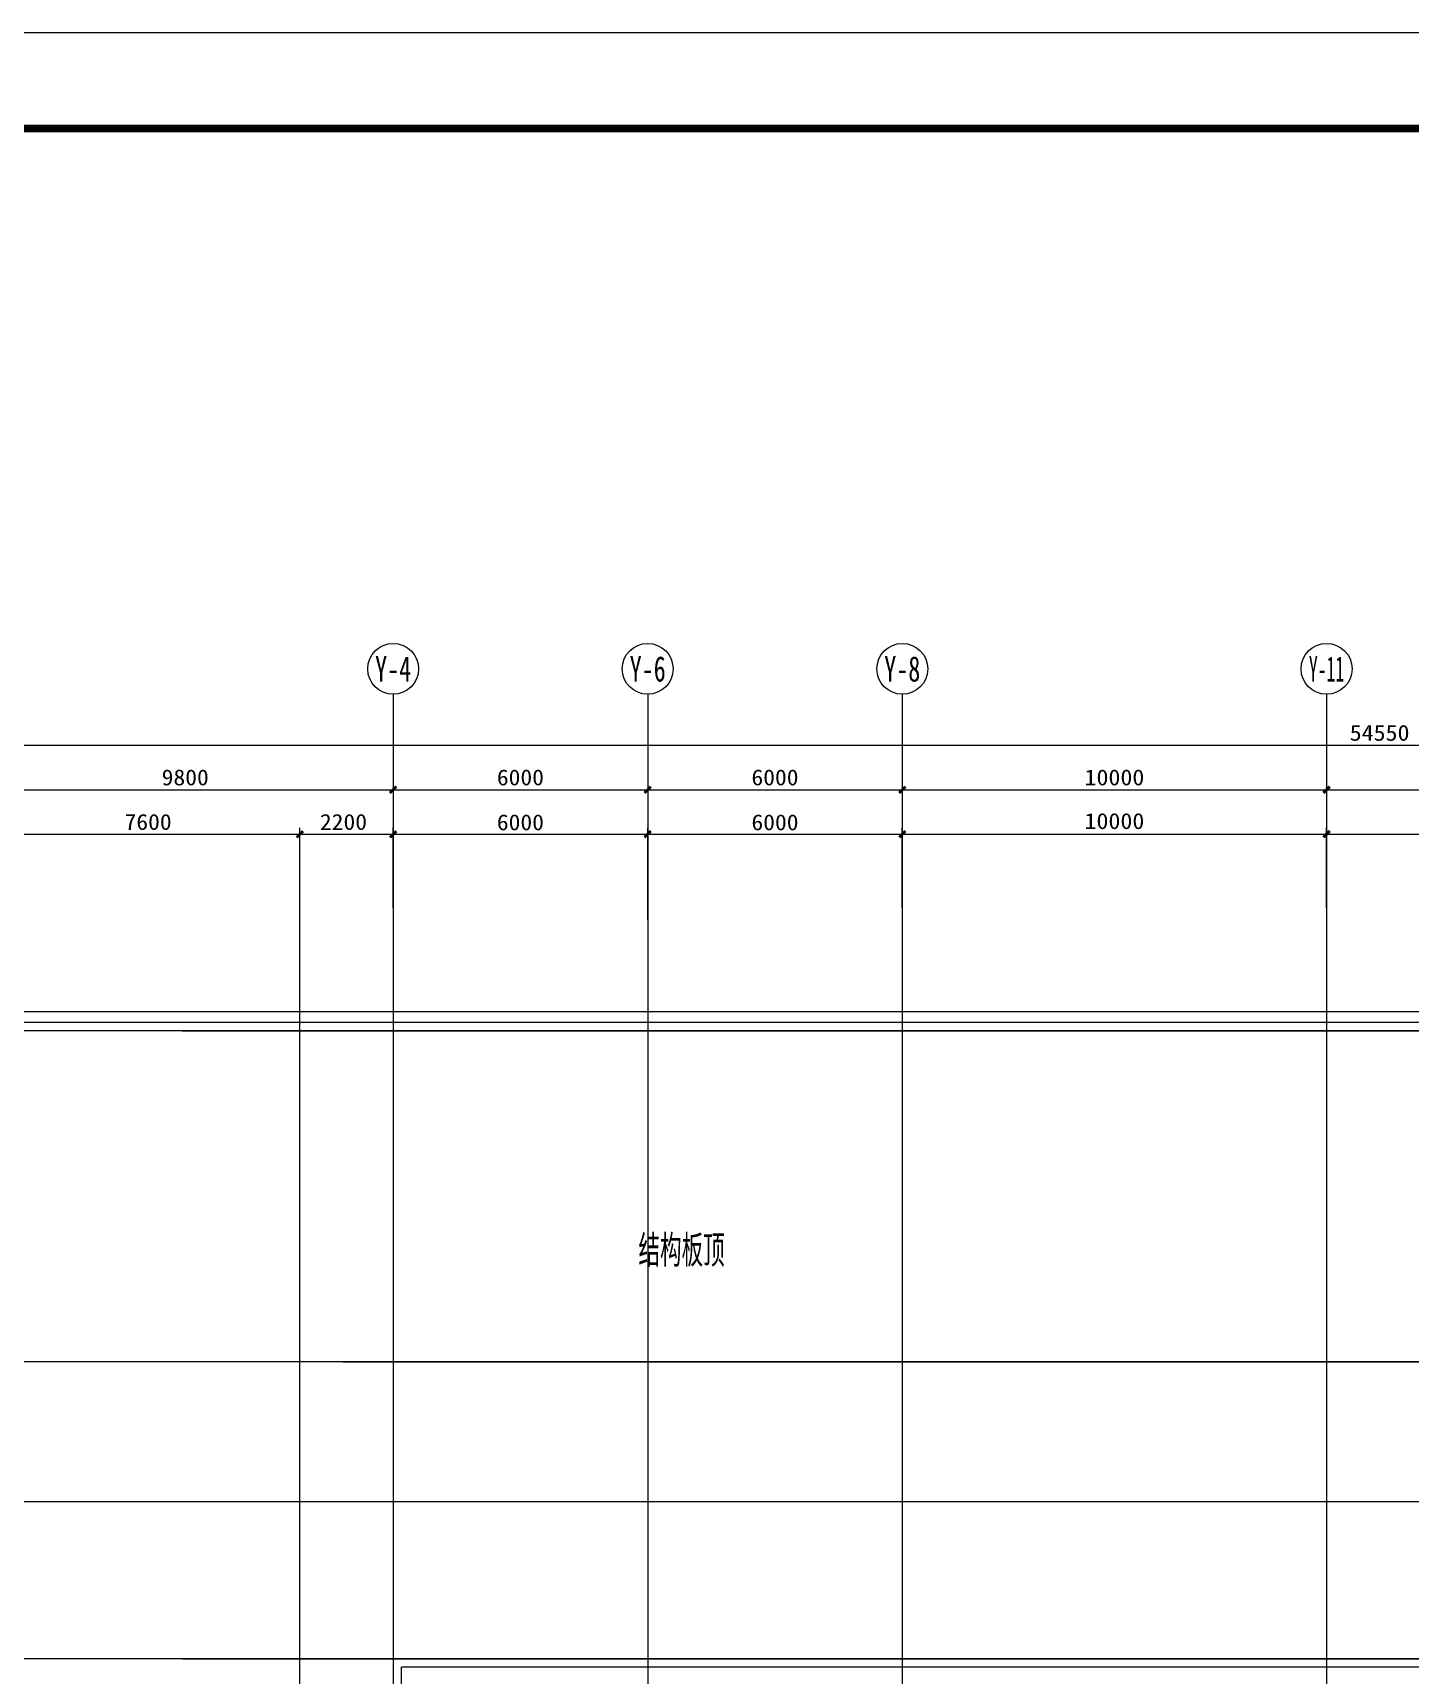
# Model space of a CAD drawing. Extents: x -307567 to 704339, y -10277 to 165507.
# Drawn here: x 618683 to 651144, y 126793 to 165507 of the extents above; entities that cross this region are included whole.
import ezdxf
from ezdxf.enums import TextEntityAlignment as Align

# ---------------------------------------------------------------- set-up
doc = ezdxf.new("R2010")
doc.units = 0
doc.header["$MEASUREMENT"] = 0
for name, color, linetype, lineweight in [('AXIS', 7, 'CONTINUOUS', 5), ('wode', 250, 'CONTINUOUS', 0), ('ziti', 32, 'CONTINUOUS', 0)]:
    doc.layers.add(name, color=color, linetype=linetype, lineweight=lineweight)
doc.styles.add('HZ', font='txt', dxfattribs={"width": 0.7, "height": 5, "bigfont": 'STF:宋体'})
doc.styles.get("Standard").update_dxf_attribs({"font": 'txt', "height": 3})

msp = doc.modelspace()

# ---------------------------------------------------------------- linework, layer by layer
at = {"layer": 'AXIS', "color": 0}
msp.add_lwpolyline([(704339.14165, 165507.00555), (574079.034, 165507.00555), (574079.034, -10276.53074), (704339.14165, -10276.53074)], close=True, dxfattribs=at)
at = {"layer": 'AXIS', "color": 0, "const_width": 180.29081}
msp.add_lwpolyline([(702085.50657, 163253.37047), (576332.66908, 163253.37047), (576332.66908, -8022.89565), (702085.50657, -8022.89565)], close=True, dxfattribs=at)
at = {"layer": 'wode', "color": 0}
for p, q in [((627174.34844, 149913.84813), (627174.34844, 146613.8756)), ((633174.34844, 149913.84813), (633174.34844, 146613.8756)), ((639174.34844, 149913.84813), (639174.34844, 146613.8756)), ((649174.36065, 149913.84813), (649174.36065, 146613.8756)), ((616924.36065, 148713.86644), (671474.33624, 148713.86644)), ((617374.36065, 147663.86644), (627174.34844, 147663.86644)), ((627174.34844, 147663.86644), (633174.34844, 147663.86644)), ((633174.34844, 147663.86644), (639174.34844, 147663.86644)), ((639174.34844, 147663.86644), (649174.36065, 147663.86644)), ((649174.36065, 147663.86644), (655024.36065, 147663.86644)), ((624974.33624, 107130.47716), (624974.33624, 146763.86644)), ((627174.34844, 144879.24425), (627174.34844, 146769.46947)), ((627174.34844, 144901.20775), (627174.34844, 146763.86644)), ((633174.34844, 144879.24425), (633174.34844, 146769.46947)), ((633174.34844, 144599.83446), (633174.34844, 146769.46947)), ((639174.34844, 144879.24425), (639174.34844, 146769.46947)), ((639174.34844, 144879.24425), (639174.34844, 146769.46947)), ((649174.36065, 144879.24425), (649174.36065, 146769.46947)), ((617374.36065, 146613.86644), (639174.34844, 146613.86644)), ((617374.36065, 146613.86644), (639174.34844, 146613.86644)), ((626424.34844, 146613.86644), (627174.34844, 146613.86644)), ((627174.34844, 146613.8756), (627174.34844, 95170.36669)), ((633174.34844, 146613.8756), (633174.34844, 95170.36669)), ((639174.34844, 146619.46947), (640874.33624, 146619.46947)), ((639174.34844, 146619.46947), (654974.33624, 146619.46947)), ((639174.34844, 146613.8756), (639174.34844, 95170.36669)), ((649174.36065, 146619.46947), (650199.34844, 146619.46947)), ((649174.36065, 146613.8756), (649174.36065, 95170.36669)), ((655474.36065, 142430.47411), (616924.36065, 142430.47411)), ((655224.34844, 142180.47106), (617174.33624, 142180.47106)), ((687909.29717, 141980.48326), (611671.61407, 141980.48326)), ((622205.92803, 141980.48326), (650064.7293, 141980.48326)), ((622494.46563, 141980.48326), (655274.33624, 141980.48326)), ((627174.34844, 135313.45751), (627174.34844, 126730.48021)), ((639174.34844, 135313.45751), (639174.34844, 126730.48021)), ((657674.33624, 134180.48326), (611546.80938, 134180.48326)), ((625987.82501, 134181.765), (655272.21221, 134181.765)), ((687909.29717, 130880.48326), (611671.61407, 130880.48326)), ((687909.29717, 127180.48021), (611671.61407, 127180.48021)), ((622205.92803, 127180.48021), (650064.7293, 127180.48021)), ((625987.82501, 127180.48021), (655272.21221, 127180.48021)), ((687909.29717, 127180.48021), (635372.20001, 127180.48021)), ((654674.33624, 126980.48326), (627374.33624, 126980.48326)), ((627374.33624, 111239.4829), (627374.33624, 126980.48326))]:
    msp.add_line(p, q, dxfattribs=at)
at = {"layer": 'wode', "color": 0, "const_width": 67.5}
for points in [[(627099.34844, 147588.86644), (627249.34844, 147738.86644)], [(633099.34844, 147588.86644), (633249.34844, 147738.86644)], [(639099.34844, 147588.86644), (639249.34844, 147738.86644)], [(649099.36065, 147588.86644), (649249.36065, 147738.86644)], [(633099.34844, 146544.46947), (633249.34844, 146694.46947)], [(633099.34844, 146544.46947), (633249.34844, 146694.46947)], [(639099.34844, 146544.46947), (639249.34844, 146694.46947)], [(639099.34844, 146544.46947), (639249.34844, 146694.46947)], [(649099.36065, 146544.46947), (649249.36065, 146694.46947)], [(624899.33624, 146538.86644), (625049.33624, 146688.86644)], [(627099.34844, 146538.86644), (627249.34844, 146688.86644)]]:
    msp.add_lwpolyline(points, dxfattribs=at)
at = {"layer": 'wode', "color": 0}
for centre in [(627174.34844, 150513.82067), (633174.34844, 150513.82067), (639174.34844, 150513.82067), (649174.36065, 150513.82067)]:
    msp.add_circle(centre, 600, dxfattribs=at)

# ---------------------------------------------------------------- texts
for s, height, width, p, p2 in [('Y-4', 600, 0.531555, (626749.1043, 150213.82067), (627599.59258, 150213.82067)), ('Y-6', 600, 0.531555, (632749.1043, 150213.82067), (633599.59258, 150213.82067)), ('Y-8', 600, 0.531555, (638749.1043, 150213.82067), (639599.59258, 150213.82067)), ('Y-11', 600, 0.462504, (648758.08868, 150213.82067), (649590.596, 150213.82067)), ('54550', 375, 0.835547, (649719.35577, 148818.86827), (651129.34112, 148818.86827)), ('9800', 375, 0.888018, (621719.34356, 147768.86827), (622829.36553, 147768.86827)), ('6000', 375, 0.934725, (629619.35577, 147768.86827), (630729.34112, 147768.86827)), ('6000', 375, 0.934725, (635619.35577, 147768.86827), (636729.34112, 147768.86827)), ('10000', 375, 1.025471, (643469.34356, 147768.86827), (644879.36553, 147768.86827)), ('7600', 375, 0.887988, (620844.35577, 146718.86827), (621954.34112, 146718.86827)), ('2200', 375, 0.887988, (625449.34844, 146718.86827), (626559.33379, 146718.86827)), ('6000', 375, 0.934725, (629619.35577, 146709.86864), (630729.34112, 146709.86864)), ('6000', 375, 0.934725, (635619.35577, 146709.86864), (636729.34112, 146709.86864)), ('10000', 375, 1.025471, (643469.34356, 146738.87255), (644879.36553, 146738.87255))]:
    msp.add_text(s, height=height, dxfattribs=dict(at, width=width)).set_placement(p, p2, align=Align.FIT)
at = {"layer": 'ziti', "color": 0, "style": 'HZ', "width": 0.476807}
msp.add_text('结构板顶', height=750, dxfattribs=at).set_placement((632955.79376, 136420.42162), (634990.16876, 136420.42162), align=Align.FIT)

doc.saveas('drawing.dxf')
